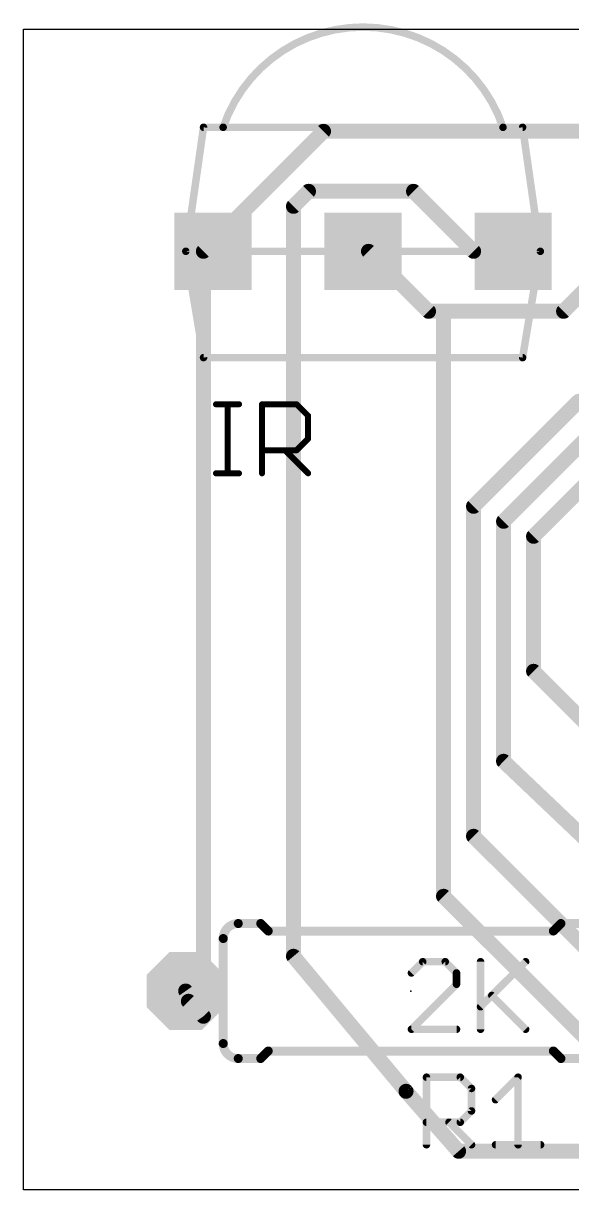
# Model space of a CAD drawing. Extents: x 0 to 68, y -7 to 12.8.
# Drawn here: x 0 to 9.28, y -7 to 12.75 of the extents above; entities that cross this region are included whole.
import ezdxf

# ---------------------------------------------------------------- set-up
doc = ezdxf.new("R2010")
doc.units = 0
for name, color, linetype in [('16', 175, 'CONTINUOUS'), ('17', 82, 'CONTINUOUS'), ('20', 7, 'CONTINUOUS'), ('21', 253, 'CONTINUOUS'), ('23', 7, 'CONTINUOUS'), ('25', 253, 'CONTINUOUS'), ('27', 253, 'CONTINUOUS'), ('51', 253, 'CONTINUOUS')]:
    doc.layers.add(name, color=color, linetype=linetype)

# ---------------------------------------------------------------- blocks, each defined once
blk = doc.blocks.new('SQUAREP')
blk.add_solid([(-0.5, -0.5), (0.5, -0.5), (-0.5, 0.5), (0.5, 0.5)])
blk = doc.blocks.new('RECT')
blk.add_solid([(-0.5, -0.5), (0.5, -0.5), (-0.5, 0.5), (0.5, 0.5)])
blk = doc.blocks.new('OCTAGONP')
at = {"const_width": 0.5}
blk.add_lwpolyline([(-0.25, -0.1036), (-0.25, 0.1036), (-0.1036, 0.25), (0.1036, 0.25), (0.25, 0.1036), (0.25, -0.1036), (0.1036, -0.25), (-0.1036, -0.25), (-0.25, -0.1036), (-0.25, 0.1036)], dxfattribs=at)

msp = doc.modelspace()

# ---------------------------------------------------------------- linework, layer by layer
at = {"layer": '16', "const_width": 0.254}
for points in [[(3.048, 8.89), (5.08, 10.922)], [(5.08, 10.922), (22.606, 10.922)], [(9.144, 7.874), (11.684, 10.414)], [(4.572, 9.652), (4.826, 9.906)], [(4.826, 9.906), (6.604, 9.906)], [(6.604, 9.906), (7.62, 8.89)], [(4.572, -3.048), (4.572, 9.652)], [(3.048, -4.064), (3.048, 8.89)], [(3.048, 8.89), (3.21, 8.89)], [(5.842, 8.89), (5.75, 8.89)], [(5.842, 8.89), (6.858, 7.874)], [(7.62, 8.89), (8.29, 8.89)], [(6.858, 7.874), (7.112, 7.874)], [(7.112, 7.874), (9.144, 7.874)], [(7.112, -2.032), (7.112, 7.874)], [(7.62, 4.572), (9.398, 6.35)], [(9.398, 6.35), (11.684, 6.35)], [(8.128, 4.318), (9.652, 5.842)], [(8.636, 4.064), (9.906, 5.334)], [(7.62, -1.016), (7.62, 4.572)], [(8.128, 0.254), (8.128, 4.318)], [(8.636, 1.778), (8.636, 4.064)], [(10.668, -0.254), (8.636, 1.778)], [(13.335, -4.699), (8.128, 0.254)], [(10.16, -3.556), (7.62, -1.016)], [(10.795, -5.715), (7.112, -2.032)], [(6.477, -5.334), (4.572, -3.048)], [(2.794, -3.81), (2.748, -3.636)], [(3.048, -4.064), (2.748, -3.636)], [(2.794, -3.81), (3.048, -4.064)], [(6.477, -5.334), (7.366, -6.35)], [(7.366, -6.35), (51.435, -6.35)]]:
    msp.add_lwpolyline(points, dxfattribs=at)
at = {"layer": '16', "const_width": 0.127}
for points in [[(5.08, 10.9855, 1), (5.08, 10.8585)], [(5.1249, 10.8771, 1), (5.0351, 10.9669)], [(4.826, 9.9695, 1), (4.826, 9.8425)], [(4.8709, 9.8611, 1), (4.7811, 9.9509)], [(6.6489, 9.9509, 1), (6.5591, 9.8611)], [(6.604, 9.8425, 1), (6.604, 9.9695)], [(4.6355, 9.652, 1), (4.5085, 9.652)], [(4.5271, 9.6969, 1), (4.6169, 9.6071)], [(3.1115, 8.89, 1), (2.9845, 8.89)], [(3.048, 8.9535, 1), (3.048, 8.8265)], [(3.0031, 8.9349, 1), (3.0929, 8.8451)], [(3.21, 8.8265, 1), (3.21, 8.9535)], [(5.75, 8.9535, 1), (5.75, 8.8265)], [(5.8869, 8.9349, 1), (5.7971, 8.8451)], [(5.842, 8.8265, 1), (5.842, 8.9535)], [(7.62, 8.9535, 1), (7.62, 8.8265)], [(7.5751, 8.8451, 1), (7.6649, 8.9349)], [(8.29, 8.8265, 1), (8.29, 8.9535)], [(6.858, 7.9375, 1), (6.858, 7.8105)], [(6.8131, 7.8291, 1), (6.9029, 7.9189)], [(7.112, 7.9375, 1), (7.112, 7.8105)], [(7.1755, 7.874, 1), (7.0485, 7.874)], [(7.112, 7.8105, 1), (7.112, 7.9375)], [(9.0991, 7.9189, 1), (9.1889, 7.8291)], [(9.144, 7.8105, 1), (9.144, 7.9375)], [(9.398, 6.4135, 1), (9.398, 6.2865)], [(7.6835, 4.572, 1), (7.5565, 4.572)], [(7.5751, 4.6169, 1), (7.6649, 4.5271)], [(8.1915, 4.318, 1), (8.0645, 4.318)], [(8.0831, 4.3629, 1), (8.1729, 4.2731)], [(8.6995, 4.064, 1), (8.5725, 4.064)], [(8.5911, 4.1089, 1), (8.6809, 4.0191)], [(8.6809, 1.8229, 1), (8.5911, 1.7331)], [(8.5725, 1.778, 1), (8.6995, 1.778)], [(8.1718, 0.3, 1), (8.0842, 0.208)], [(8.0645, 0.254, 1), (8.1915, 0.254)], [(7.6649, -0.9711, 1), (7.5751, -1.0609)], [(7.5565, -1.016, 1), (7.6835, -1.016)], [(7.1569, -1.9871, 1), (7.0671, -2.0769)], [(7.0485, -2.032, 1), (7.1755, -2.032)], [(4.6208, -3.0073, 1), (4.5232, -3.0887)], [(4.5085, -3.048, 1), (4.6355, -3.048)], [(2.8094, -3.6198, 1), (2.6866, -3.6522)], [(2.8, -3.5996, 1), (2.696, -3.6724)], [(2.8389, -3.7651, 1), (2.7491, -3.8549)], [(2.7326, -3.8262, 1), (2.8554, -3.7938)], [(2.9845, -4.064, 1), (3.1115, -4.064)], [(2.996, -4.1004, 1), (3.1, -4.0276)], [(3.0031, -4.1089, 1), (3.0929, -4.0191)], [(6.5248, -5.2922, 1), (6.4292, -5.3758)], [(6.4282, -5.3747, 1), (6.5258, -5.2933)], [(7.366, -6.2865, 1), (7.366, -6.4135)], [(7.3182, -6.3918, 1), (7.4138, -6.3082)]]:
    msp.add_lwpolyline(points, format="xyb", dxfattribs=at)
at = {"layer": '20'}
for p, q in [((0, -7), (0, 12.65)), ((0, 12.65), (68, 12.65)), ((68, -7), (0, -7))]:
    msp.add_line(p, q, dxfattribs=at)
at = {"layer": '21'}
for points, const_width in [([(8.1185, 10.99, 0.7166), (3.3815, 10.99)], 0.127), ([(3.05, 11.0218, 1), (3.05, 10.9582)], 0.0635), ([(3.0814, 10.9855, 1), (3.0186, 10.9945)], 0.0635), ([(3.3815, 11.0218, 1), (3.3815, 10.9582)], 0.0635), ([(3.3514, 11.0002, 1), (3.4115, 10.9798)], 0.0635), ([(3.3815, 10.9582, 1), (3.3815, 11.0218)], 0.0635), ([(8.1185, 11.0218, 1), (8.1185, 10.9582)], 0.0635), ([(8.0885, 10.9798, 1), (8.1486, 11.0002)], 0.0635), ([(8.1185, 10.9582, 1), (8.1185, 11.0218)], 0.0635), ([(8.4814, 10.9945, 1), (8.4186, 10.9855)], 0.0635), ([(8.45, 10.9582, 1), (8.45, 11.0218)], 0.0635), ([(2.75, 8.9218, 1), (2.75, 8.8582)], 0.0635), ([(2.7813, 8.8952, 1), (2.7187, 8.8848)], 0.0635), ([(2.7186, 8.8945, 1), (2.7814, 8.8855)], 0.0635), ([(8.7186, 8.8855, 1), (8.7814, 8.8945)], 0.0635), ([(8.7813, 8.8848, 1), (8.7187, 8.8952)], 0.0635), ([(8.75, 8.8582, 1), (8.75, 8.9218)], 0.0635), ([(3.05, 7.1218, 1), (3.05, 7.0583)], 0.0635), ([(3.0187, 7.0848, 1), (3.0813, 7.0952)], 0.0635), ([(8.4187, 7.0952, 1), (8.4813, 7.0848)], 0.0635), ([(8.45, 7.0583, 1), (8.45, 7.1218)], 0.0635), ([(3.2608, 6.3256, 1), (3.2608, 6.2748)], 0.0508), ([(3.4811, 6.3002, 1), (3.4303, 6.3002)], 0.0508), ([(3.6506, 6.2748, 1), (3.6506, 6.3256)], 0.0508), ([(4.0658, 6.3002, 1), (4.015, 6.3002)], 0.0508), ([(4.0404, 6.3256, 1), (4.0404, 6.2748)], 0.0508), ([(4.6431, 6.3182, 1), (4.6071, 6.2822)], 0.0508), ([(4.6251, 6.2748, 1), (4.6251, 6.3256)], 0.0508), ([(4.8454, 6.1053, 1), (4.7946, 6.1053)], 0.0508), ([(4.802, 6.0873, 1), (4.838, 6.1233)], 0.0508), ([(4.7946, 5.7155, 1), (4.8454, 5.7155)], 0.0508), ([(4.838, 5.6975, 1), (4.802, 5.7335)], 0.0508), ([(4.0404, 5.546, 1), (4.0404, 5.4952)], 0.0508), ([(4.4482, 5.5386, 1), (4.4122, 5.5026)], 0.0508), ([(4.6071, 5.5386, 1), (4.6431, 5.5026)], 0.0508), ([(4.6251, 5.4952, 1), (4.6251, 5.546)], 0.0508), ([(3.2608, 5.1562, 1), (3.2608, 5.1054)], 0.0508), ([(3.4303, 5.1308, 1), (3.4811, 5.1308)], 0.0508), ([(3.6506, 5.1054, 1), (3.6506, 5.1562)], 0.0508), ([(4.015, 5.1308, 1), (4.0658, 5.1308)], 0.0508), ([(4.802, 5.1128, 1), (4.838, 5.1488)], 0.0508), ([(3.637, -2.493, 0.4142), (3.383, -2.747)], 0.1524), ([(3.637, -2.4549, 1), (3.637, -2.5311)], 0.0762), ([(3.637, -2.5311, 1), (3.637, -2.4549)], 0.0762), ([(4.0449, -2.4661, 1), (3.9911, -2.5199)], 0.0762), ([(4.018, -2.5311, 1), (4.018, -2.4549)], 0.0762), ([(4.145, -2.5819, 1), (4.145, -2.6581)], 0.0762), ([(4.1181, -2.6469, 1), (4.1719, -2.5931)], 0.0762), ([(8.9441, -2.5931, 1), (8.9979, -2.6469)], 0.0762), ([(8.971, -2.6581, 1), (8.971, -2.5819)], 0.0762), ([(9.098, -2.4549, 1), (9.098, -2.5311)], 0.0762), ([(9.1249, -2.5199, 1), (9.0711, -2.4661)], 0.0762), ([(3.3449, -2.747, 1), (3.4211, -2.747)], 0.0762), ([(3.383, -4.525, 0.4142), (3.637, -4.779)], 0.1524), ([(3.4211, -4.525, 1), (3.3449, -4.525)], 0.0762), ([(3.637, -4.7409, 1), (3.637, -4.8171)], 0.0762), ([(3.637, -4.8171, 1), (3.637, -4.7409)], 0.0762), ([(3.9911, -4.7521, 1), (4.0449, -4.8059)], 0.0762), ([(4.018, -4.8171, 1), (4.018, -4.7409)], 0.0762), ([(4.145, -4.6139, 1), (4.145, -4.6901)], 0.0762), ([(4.1719, -4.6789, 1), (4.1181, -4.6251)], 0.0762), ([(8.9979, -4.6251, 1), (8.9441, -4.6789)], 0.0762), ([(8.971, -4.6901, 1), (8.971, -4.6139)], 0.0762), ([(9.098, -4.7409, 1), (9.098, -4.8171)], 0.0762), ([(9.0711, -4.8059, 1), (9.1249, -4.7521)], 0.0762)]:
    msp.add_lwpolyline(points, format="xyb", dxfattribs=dict(at, const_width=const_width))
for points, const_width in [([(3.05, 10.99), (2.75, 8.89)], 0.127), ([(3.3815, 10.99), (3.05, 10.99)], 0.127), ([(8.1185, 10.99), (3.3815, 10.99)], 0.127), ([(8.45, 10.99), (8.1185, 10.99)], 0.127), ([(8.45, 10.99), (8.75, 8.89)], 0.127), ([(2.75, 8.89), (3.05, 7.09)], 0.127), ([(2.75, 8.89), (8.75, 8.89)], 0.127), ([(8.75, 8.89), (8.45, 7.09)], 0.127), ([(3.05, 7.09), (8.45, 7.09)], 0.127), ([(3.2608, 6.3002), (3.6506, 6.3002)], 0.1016), ([(3.4557, 5.1308), (3.4557, 6.3002)], 0.1016), ([(4.0404, 5.1308), (4.0404, 6.3002)], 0.1016), ([(4.0404, 6.3002), (4.6251, 6.3002)], 0.1016), ([(4.6251, 6.3002), (4.82, 6.1053)], 0.1016), ([(4.82, 6.1053), (4.82, 5.7155)], 0.1016), ([(4.82, 5.7155), (4.6251, 5.5206)], 0.1016), ([(4.6251, 5.5206), (4.0404, 5.5206)], 0.1016), ([(4.4302, 5.5206), (4.82, 5.1308)], 0.1016), ([(3.2608, 5.1308), (3.6506, 5.1308)], 0.1016), ([(3.637, -2.493), (4.018, -2.493)], 0.1524), ([(4.145, -2.62), (4.018, -2.493)], 0.1524), ([(4.145, -2.62), (8.971, -2.62)], 0.1524), ([(8.971, -2.62), (9.098, -2.493)], 0.1524), ([(9.479, -2.493), (9.098, -2.493)], 0.1524), ([(3.637, -4.779), (4.018, -4.779)], 0.1524), ([(4.145, -4.652), (4.018, -4.779)], 0.1524), ([(4.145, -4.652), (8.971, -4.652)], 0.1524), ([(8.971, -4.652), (9.098, -4.779)], 0.1524), ([(9.479, -4.779), (9.098, -4.779)], 0.1524)]:
    msp.add_lwpolyline(points, dxfattribs=dict(at, const_width=const_width))
at = {"layer": '23'}
for p in [(5.75, 8.89), (6.558, -3.636)]:
    msp.add_point(p, dxfattribs=at)
at = {"layer": '25', "const_width": 0.127}
for points in [[(6.8227, -6.2395), (6.8227, -5.0955)], [(6.8227, -5.0955), (7.3947, -5.0955)], [(7.3947, -5.0955), (7.5854, -5.2862)], [(7.9921, -5.4769), (8.3734, -5.0955)], [(8.3734, -5.0955), (8.3734, -6.2395)], [(7.5854, -5.2862), (7.5854, -5.6675)], [(7.5854, -5.6675), (7.3947, -5.8582)], [(7.3947, -5.8582), (6.8227, -5.8582)], [(7.204, -5.8582), (7.5854, -6.2395)], [(7.9921, -6.2395), (8.7547, -6.2395)]]:
    msp.add_lwpolyline(points, dxfattribs=at)
at = {"layer": '25', "const_width": 0.0635}
for points in [[(6.8227, -5.0638, 1), (6.8227, -5.1273)], [(6.8545, -5.0955, 1), (6.791, -5.0955)], [(7.4171, -5.0731, 1), (7.3722, -5.118)], [(7.3947, -5.1273, 1), (7.3947, -5.0638)], [(8.4052, -5.0955, 1), (8.3417, -5.0955)], [(8.3959, -5.118, 1), (8.351, -5.0731)], [(7.6171, -5.2862, 1), (7.5536, -5.2862)], [(7.5629, -5.3086, 1), (7.6078, -5.2637)], [(7.9696, -5.4544, 1), (8.0146, -5.4993)], [(7.5536, -5.6675, 1), (7.6171, -5.6675)], [(7.6078, -5.69, 1), (7.5629, -5.6451)], [(6.8227, -5.8264, 1), (6.8227, -5.8899)], [(7.2265, -5.8357, 1), (7.1816, -5.8806)], [(7.3722, -5.8357, 1), (7.4171, -5.8806)], [(7.3947, -5.8899, 1), (7.3947, -5.8264)], [(6.791, -6.2395, 1), (6.8545, -6.2395)], [(7.5629, -6.262, 1), (7.6078, -6.217)], [(7.9921, -6.2078, 1), (7.9921, -6.2713)], [(8.3417, -6.2395, 1), (8.4052, -6.2395)], [(8.7547, -6.2713, 1), (8.7547, -6.2078)]]:
    msp.add_lwpolyline(points, format="xyb", dxfattribs=at)
at = {"layer": '27', "const_width": 0.127}
for points in [[(6.7594, -3.1397), (6.5687, -3.3304)], [(7.1407, -3.1397), (6.7594, -3.1397)], [(7.3314, -3.3304), (7.1407, -3.1397)], [(7.7381, -3.1397), (7.7381, -4.2837)], [(7.7381, -3.9024), (8.5008, -3.1397)], [(7.3314, -3.5211), (7.3314, -3.3304)], [(6.5687, -4.2837), (7.3314, -3.5211)], [(7.9288, -3.7117), (8.5008, -4.2837)], [(7.3314, -4.2837), (6.5687, -4.2837)]]:
    msp.add_lwpolyline(points, dxfattribs=at)
at = {"layer": '27', "const_width": 0.0635}
for points in [[(6.7594, -3.108, 1), (6.7594, -3.1715)], [(6.7818, -3.1622, 1), (6.7369, -3.1173)], [(7.1631, -3.1173, 1), (7.1182, -3.1622)], [(7.1407, -3.1715, 1), (7.1407, -3.108)], [(7.7698, -3.1397, 1), (7.7064, -3.1397)], [(8.5232, -3.1622, 1), (8.4783, -3.1173)], [(6.5463, -3.3079, 1), (6.5912, -3.3528)], [(7.3631, -3.3304, 1), (7.2996, -3.3304)], [(7.3089, -3.3528, 1), (7.3538, -3.3079)], [(7.2996, -3.5211, 1), (7.3631, -3.5211)], [(7.3538, -3.5435, 1), (7.3089, -3.4986)], [(7.9512, -3.6893, 1), (7.9063, -3.7342)], [(7.7156, -3.8799, 1), (7.7606, -3.9248)], [(6.5687, -4.252, 1), (6.5687, -4.3155)], [(6.5463, -4.2612, 1), (6.5912, -4.3062)], [(7.3314, -4.3155, 1), (7.3314, -4.252)], [(7.7064, -4.2837, 1), (7.7698, -4.2837)], [(8.4783, -4.3062, 1), (8.5232, -4.2612)]]:
    msp.add_lwpolyline(points, format="xyb", dxfattribs=at)
at = {"layer": '51'}
for points, const_width in [([(3.383, -2.747), (3.383, -4.525)], 0.1524), ([(3.129, -3.636), (2.748, -3.636)], 0.6096)]:
    msp.add_lwpolyline(points, dxfattribs=dict(at, const_width=const_width))
for points, const_width in [([(3.4211, -2.747, 1), (3.3449, -2.747)], 0.0762), ([(2.748, -3.4836, 1), (2.748, -3.7884)], 0.3048), ([(3.129, -3.7884, 1), (3.129, -3.4836)], 0.3048), ([(3.3449, -4.525, 1), (3.4211, -4.525)], 0.0762)]:
    msp.add_lwpolyline(points, format="xyb", dxfattribs=dict(at, const_width=const_width))

# ---------------------------------------------------------------- block references
at = {"layer": '17', "xscale": 1.308, "yscale": 1.308}
for p in [(3.21, 8.89), (3.21, 8.89), (5.75, 8.89), (5.75, 8.89), (8.29, 8.89), (8.29, 8.89)]:
    msp.add_blockref('SQUAREP', p, dxfattribs=at)
at = {"layer": '17', "xscale": 1.3208, "yscale": 1.3208, "rotation": 180}
msp.add_blockref('OCTAGONP', (2.748, -3.636), dxfattribs=at)
msp.add_blockref('OCTAGONP', (2.748, -3.636), dxfattribs=at)
at = {"layer": '51', "xscale": 0.254, "yscale": 0.6096, "rotation": 180}
msp.add_blockref('RECT', (3.256, -3.636), dxfattribs=at)

doc.saveas('drawing.dxf')
